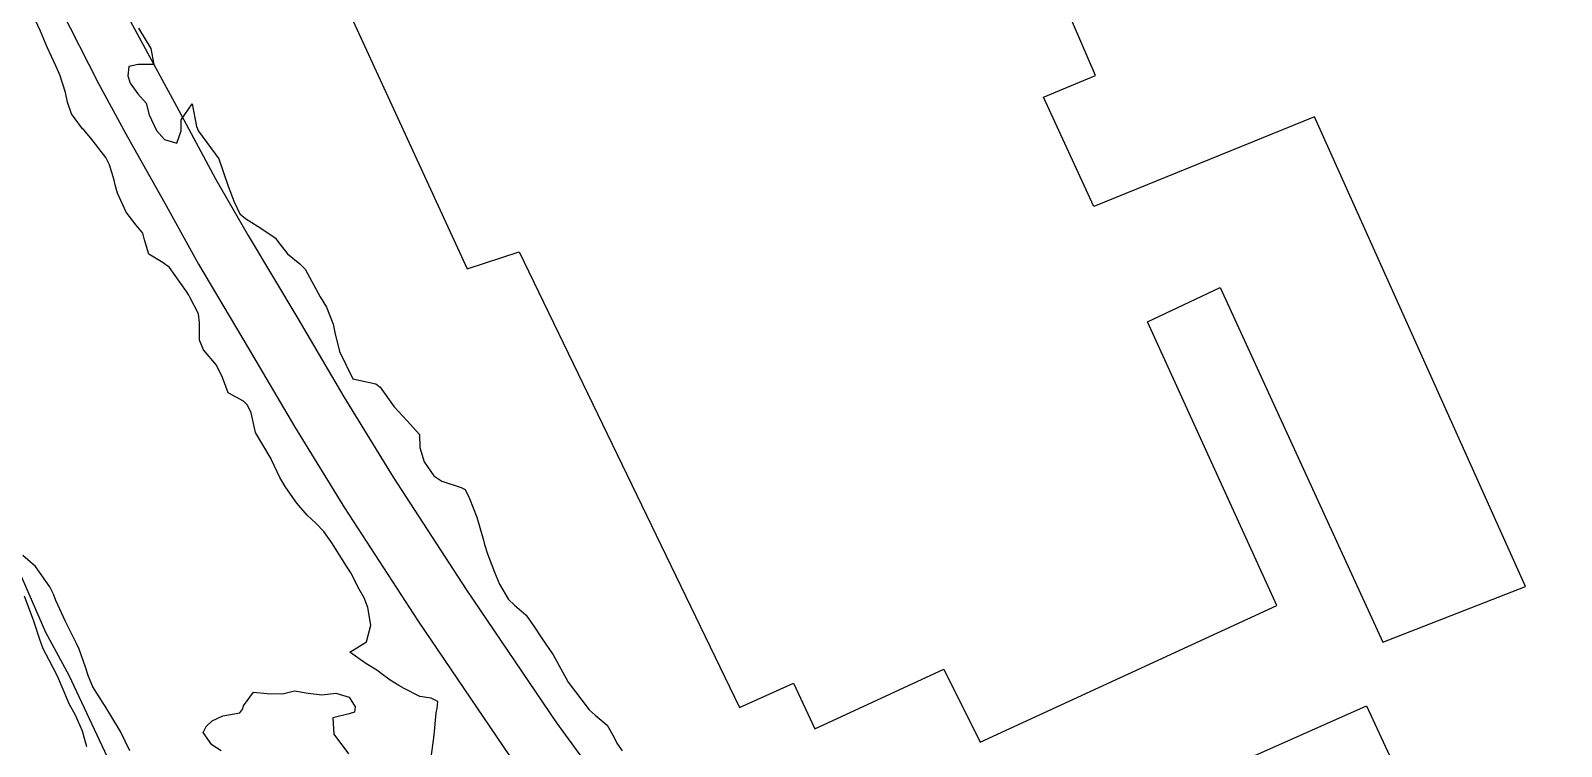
# Model space of a CAD drawing. Header units: metres. Extents: x 292545 to 299085, y 7450245 to 7463078.
# Drawn here: x 295884.8 to 295996.8, y 7458357.9 to 7458410.3 of the extents above; entities that cross this region are included whole.
import ezdxf

# ---------------------------------------------------------------- set-up
doc = ezdxf.new("R2010")
doc.units = ezdxf.units.M
for name, color, linetype in [('Curvas de Nivel 1m', 11, 'Continuous'), ('Edificações', 30, 'Continuous'), ('Hidrografia', 140, 'Continuous'), ('Linha Férrea', 20, 'Continuous')]:
    doc.layers.add(name, color=color, linetype=linetype)

msp = doc.modelspace()

# ---------------------------------------------------------------- linework, layer by layer
at = {"layer": 'Curvas de Nivel 1m', "flags": 128}
for points, elevation in [([(295914.05, 7458356.74), (295914.32, 7458358.74), (295914.46, 7458360.38), (295914.53, 7458360.73), (295914.59, 7458361.22), (295914.11, 7458361.45), (295913.28, 7458361.58), (295912.12, 7458362.15), (295911.74, 7458362.38), (295911.09, 7458362.78), (295910.53, 7458363.19), (295910.13, 7458363.5), (295909.33, 7458363.99), (295908.14, 7458364.81), (295909.38, 7458365.57), (295909.68, 7458366.79), (295909.47, 7458368.08), (295909.19, 7458368.8), (295908.83, 7458369.43), (295908.21, 7458370.62), (295908.1, 7458370.81), (295907.91, 7458371.12), (295906.83, 7458372.82), (295906.25, 7458373.64), (295905.67, 7458374.26), (295905.03, 7458374.85), (295904.28, 7458375.71), (295903.46, 7458376.86), (295903.02, 7458377.59), (295902.43, 7458378.88), (295902.39, 7458378.96), (295902.32, 7458379.09), (295901.24, 7458380.89), (295900.92, 7458382.33), (295900.67, 7458382.9), (295900.37, 7458383.19), (295899.24, 7458383.79), (295898.84, 7458384.92), (295898.4, 7458385.83), (295897.44, 7458386.94), (295897.14, 7458387.66), (295897.14, 7458388.94), (295897.07, 7458389.57), (295896.45, 7458390.8), (295896.36, 7458390.95), (295896.2, 7458391.21), (295894.96, 7458392.97), (295894.49, 7458393.3), (295893.45, 7458393.95), (295893.14, 7458394.99), (295893.01, 7458395.49), (295892.51, 7458396.07), (295891.78, 7458397.01), (295891.15, 7458398.41), (295890.99, 7458399.02), (295890.9, 7458399.36), (295890.57, 7458400.47), (295890.29, 7458401.02), (295889.19, 7458402.44), (295888.68, 7458403.04), (295888.6, 7458403.12), (295887.78, 7458404.21), (295887.5, 7458405.06), (295887.35, 7458405.78), (295886.94, 7458407.07), (295886.65, 7458407.71), (295886.01, 7458409.08), (295885.51, 7458410.26), (295885.13, 7458411.09)], 663), ([(295892.69, 7458410.48), (295893.58, 7458408.98), (295893.81, 7458407.83), (295892.66, 7458407.82), (295891.98, 7458407.67), (295891.91, 7458407), (295892.09, 7458406.46), (295892.63, 7458405.68), (295893.24, 7458404.98), (295893.46, 7458404.13), (295894.01, 7458402.98), (295894.59, 7458402.34), (295895.49, 7458402.06), (295895.82, 7458402.96), (295895.8, 7458403.77), (295896.62, 7458404.95), (295896.94, 7458403.28), (295897.09, 7458402.94), (295898.57, 7458400.92), (295899.26, 7458398.91), (295899.68, 7458397.77), (295900.11, 7458396.9), (295900.52, 7458396.55), (295901.44, 7458395.97), (295902.51, 7458395.27), (295902.72, 7458395.1), (295902.89, 7458394.87), (295903.6, 7458393.97), (295904.49, 7458393.24), (295904.87, 7458392.85), (295905.36, 7458391.95), (295905.99, 7458390.83), (295906.45, 7458390.07), (295906.94, 7458388.82), (295907.04, 7458388.21), (295907.4, 7458386.82), (295908.38, 7458384.81), (295910.04, 7458384.45), (295910.38, 7458384.21), (295911.39, 7458382.77), (295912.35, 7458381.74), (295913.25, 7458380.75), (295913.27, 7458379.8), (295913.58, 7458378.75), (295914.3, 7458377.73), (295914.89, 7458377.32), (295916.29, 7458376.86), (295916.59, 7458376.71), (295916.91, 7458376.07), (295917.43, 7458374.7), (295917.92, 7458373.02), (295918.01, 7458372.69), (295918.23, 7458372.02), (295918.72, 7458370.68), (295919.09, 7458369.8), (295919.76, 7458368.67), (295920.19, 7458368.26), (295921.05, 7458367.52), (295921.65, 7458366.65), (295922.16, 7458365.87), (295923.02, 7458364.63), (295924.12, 7458362.62), (295925.66, 7458360.6), (295926.09, 7458360.22), (295926.98, 7458359.48), (295927.48, 7458358.58), (295927.67, 7458358.17), (295928.06, 7458357.6)], 663), ([(295892.06, 7458357.61), (295891.37, 7458359.01), (295890.25, 7458360.87), (295890.15, 7458361.02), (295890.1, 7458361.08), (295889.35, 7458362.27), (295889.03, 7458363.04), (295888.81, 7458363.72), (295888.34, 7458365.05), (295888.15, 7458365.46), (295887.34, 7458367.06), (295886.65, 7458368.6), (295886.46, 7458369.07), (295886.2, 7458369.61), (295885.15, 7458371.08), (295884.23, 7458371.9)], 662), ([(295888.91, 7458357.89), (295888.6, 7458359.04), (295888.09, 7458360.21), (295887.61, 7458361.05), (295887.26, 7458361.91), (295886.77, 7458363.06), (295886.13, 7458364.27), (295885.72, 7458365.07), (295885.48, 7458365.75), (295885.04, 7458367.08), (295884.36, 7458368.92)], 661), ([(295898.73, 7458357.59), (295898.06, 7458358.03), (295897.43, 7458358.94), (295897.63, 7458359.38), (295898.09, 7458359.8), (295898.85, 7458360.16), (295900.1, 7458360.39), (295900.32, 7458360.67), (295900.38, 7458360.9), (295901.11, 7458361.89), (295902.11, 7458361.8), (295903.22, 7458361.76), (295904.11, 7458361.98), (295905.09, 7458361.82), (295906.11, 7458361.7), (295907.12, 7458361.81), (295908.11, 7458361.52), (295908.54, 7458360.81), (295908.48, 7458360.43), (295908.1, 7458360.31), (295906.91, 7458360.01), (295906.98, 7458358.82), (295908.06, 7458357.39)], 663)]:
    msp.add_lwpolyline(points, dxfattribs=dict(at, elevation=elevation))
at = {"layer": 'Edificações'}
msp.add_lwpolyline([(295897.19, 7458435.34), (295916.74, 7458392.87), (295920.54, 7458394.1), (295936.66, 7458360.77), (295940.61, 7458362.56), (295942.17, 7458359.21), (295951.61, 7458363.57), (295954.25, 7458358.23), (295975.96, 7458368.24), (295966.49, 7458388.98), (295971.81, 7458391.5), (295983.72, 7458365.56), (295994.16, 7458369.62), (295978.72, 7458404), (295962.57, 7458397.42), (295958.9, 7458405.43), (295962.69, 7458407.02), (295944.69, 7458448.78)], dxfattribs=at)
msp.add_lwpolyline([(295995.19, 7458333.49), (295981.85, 7458327.96), (295979.99, 7458332.27), (295967.59, 7458326.68), (295957.41, 7458349.71), (295982.53, 7458360.9)], close=True, dxfattribs=at)
at = {"layer": 'Hidrografia'}
msp.add_lwpolyline([(295890.96, 7458355.99), (295887.62, 7458363.11), (295885.9, 7458366.25), (295882.05, 7458375.07)], dxfattribs=at)
at = {"layer": 'Linha Férrea', "linetype": 'Continuous'}
for points in [[(295890.55, 7458413.87), (295893.5, 7458408.4), (295895.46, 7458404.78), (295898.33, 7458399.46), (295900.72, 7458395.31), (295904.35, 7458389.23), (295907.72, 7458383.5), (295911.31, 7458377.62), (295916.65, 7458369.41), (295923.27, 7458359.65), (295928.92, 7458351.9), (295933.6, 7458345.45), (295938.7, 7458338.84), (295945.6, 7458330.19), (295950.68, 7458324.16), (295955.81, 7458318.22), (295969.75, 7458302.87), (295977.94, 7458294.94), (295990, 7458282.22), (296007.82, 7458264.41)], [(295886.95, 7458411.95), (295889.77, 7458406.43), (295891.77, 7458402.74), (295894.74, 7458397.45), (295897.07, 7458393.21), (295900.72, 7458387.08), (295904.1, 7458381.33), (295907.75, 7458375.37), (295913.14, 7458367.08), (295919.82, 7458357.23), (295925.51, 7458349.41), (295930.23, 7458342.92), (295935.4, 7458336.22), (295942.42, 7458327.59), (295947.46, 7458321.44), (295952.66, 7458315.43), (295966.73, 7458299.93), (295974.95, 7458291.98), (295986.98, 7458279.28), (296004.86, 7458261.42)]]:
    msp.add_lwpolyline(points, dxfattribs=at)

doc.saveas('drawing.dxf')
